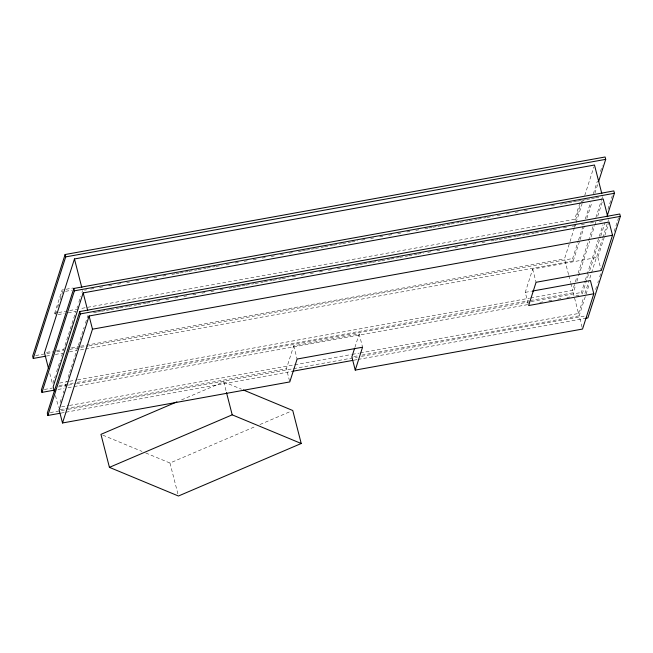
<?xml version="1.0" encoding="UTF-8"?>
<svg xmlns="http://www.w3.org/2000/svg" width="653" height="653" viewBox="0 0 653 653"><rect width="100%" height="100%" fill="white"/><g stroke="black" fill="none" stroke-linecap="round" stroke-linejoin="round"><path stroke-width="0.49" stroke-dasharray="3.27 2.45" d="M56.387 311.261L55.146 315.138L54.664 313.252L62.092 289.989L65.104 289.442M57.627 307.383L58.86 303.506M60.1 299.629L62.582 291.875L62.092 289.989M52.893 383.368L55.366 375.638M56.607 371.769L60.313 360.162M61.545 356.293L75.764 311.808M76.997 307.947L77.617 306.012M78.858 302.143L80.711 296.34M81.943 292.471L82.564 290.536M60.06 402.599L61.913 396.795M63.153 392.926L63.765 390.992M65.006 387.123L66.859 381.319M68.1 377.45L69.332 373.581M69.642 372.618L84.164 327.169M85.404 323.3L87.877 315.562M289.557 380.985L286.406 368.733L293.719 345.837L359.174 334.018L362.562 347.208M354.914 347.372L359.174 334.018M528.155 303.661L525.249 292.356L532.685 269.085L597.854 257.315L604.556 236.345M579.954 202.838L574.689 219.31L79.756 308.722M575.481 220.232L582.296 198.904M568.559 274.611L564.51 258.825L569.685 242.622M569.987 241.667L574.256 228.321M574.558 227.366L575.473 224.51M576.085 222.583L581.978 204.169M582.288 203.197L583.211 200.291M584.737 195.525L593.879 166.931M85.445 349.012L573.252 260.898L572.648 258.539L578.215 241.128M578.525 240.165L582.851 226.624M585.325 218.886L590.573 202.446M593.357 193.737L597.373 181.167M600.466 171.494L602.319 165.691M573.252 260.898L579.75 240.582M580.052 239.618L584.386 226.077M586.851 218.339L591.798 202.863M594.891 193.198L597.985 183.526M530.562 297.997L572.616 290.397L575.048 282.773M575.358 281.818L576.877 277.052M578.101 273.24L593.153 226.15M595.887 217.571L601.372 200.414M601.674 199.459L602.588 196.602M360.268 352.922L578.542 313.489L573.22 292.756L575.66 285.132M576.877 281.321L589.757 241.006M590.998 237.129L594.671 225.644M594.973 224.689L595.887 221.832M597.715 216.11L602.286 201.818M588.459 274.513L581.97 294.829L581.366 292.471L585.072 280.863M585.382 279.9L598.981 237.341M599.291 236.378L602.997 224.771M607.943 209.295L612.269 195.753M589.692 270.644L600.515 236.794M600.825 235.831L605.151 222.289M578.542 313.489L583.725 297.286M584.941 293.475L589.21 280.129M589.814 278.227L602.425 238.753M602.735 237.798L608.523 219.694M582.052 327.161L579.146 315.848L589.504 283.443M604.858 235.39L608.825 223M595.634 289.45L596.564 286.545M597.797 282.684L598.417 280.749M599.658 276.88L600.891 273.011M614.179 231.423L618.505 217.882M181.558 399.889L223.742 381.85L241.455 389.204M145.717 452.953L169.968 463.026L256.196 426.148M259.951 424.54L290.879 411.308M66.108 289.263L73.136 287.989M65.594 291.328L71.618 290.242M84.572 290.177L86.58 289.81M90.596 289.083L95.616 288.177M99.631 287.451L104.651 286.545M108.667 285.818L111.679 285.279M117.703 284.194L120.715 283.647M126.739 282.561L129.743 282.014M135.767 280.929L138.779 280.382M144.803 279.296L147.815 278.749M153.839 277.664L156.851 277.117M162.875 276.031L165.886 275.484M171.91 274.399L174.922 273.852M175.926 273.672L178.938 273.125M179.942 272.946L183.958 272.219M184.962 272.04L187.974 271.493M188.978 271.313L197.01 269.86M198.014 269.681L206.046 268.228M207.05 268.048L215.082 266.595M216.086 266.416L222.11 265.33M226.126 264.604L231.146 263.698M235.162 262.971L240.182 262.065M244.189 261.339L247.201 260.792M253.225 259.706L256.237 259.168M262.261 258.074L265.273 257.535M271.297 256.441L274.309 255.903M280.333 254.809L283.345 254.27M289.369 253.176L292.381 252.638M298.405 251.544L301.417 251.005M302.421 250.825L305.433 250.279M306.437 250.099L310.453 249.373M311.457 249.193L314.468 248.646M315.472 248.466L323.504 247.014M324.508 246.834L332.54 245.381M333.544 245.201L341.576 243.749M342.58 243.569L350.612 242.116M351.616 241.936L357.64 240.851M361.648 240.124L366.668 239.218M370.684 238.492L373.696 237.945M379.719 236.859L382.731 236.313M388.755 235.227L391.767 234.68M397.791 233.594L400.803 233.048M406.827 231.962L409.839 231.415M415.863 230.329L418.875 229.783M424.899 228.697L427.911 228.15M428.915 227.97L431.927 227.432M432.931 227.244L436.947 226.518M437.951 226.338L440.963 225.799M441.967 225.611L445.983 224.885M446.987 224.705L449.999 224.167M451.003 223.979L459.035 222.534M460.039 222.346L468.07 220.902M469.074 220.714L477.098 219.269M478.102 219.09L486.134 217.637M487.138 217.457L493.162 216.363M497.178 215.637L502.198 214.731M506.214 214.004L509.226 213.466M515.25 212.372L518.262 211.833M524.286 210.748L527.298 210.201M551.393 205.85L554.405 205.303M560.429 204.218L563.441 203.671M564.445 203.491L567.457 202.944M568.461 202.765L572.477 202.038M573.481 201.859L576.493 201.312M577.497 201.132L581.513 200.406M582.517 200.226L585.529 199.679M586.533 199.5L590.549 198.773M591.545 198.594L594.557 198.047M595.56 197.867L599.576 197.141M54.664 313.252L57.676 312.705M58.68 312.526L65.7 311.261M69.716 310.534L78.752 308.902M58.158 314.591L64.182 313.505M68.198 312.779L76.23 311.326M93.51 312.722L96.522 312.175M97.526 311.995L100.538 311.457M101.542 311.269L105.557 310.55M106.561 310.363L109.573 309.824M110.577 309.636L118.609 308.192M119.613 308.004L127.645 306.559M128.649 306.379L136.681 304.927M137.685 304.747L145.717 303.294M146.721 303.114L152.745 302.021M156.761 301.294L161.781 300.388M165.797 299.67L168.809 299.123M174.833 298.037L177.845 297.49M183.86 296.405L186.872 295.858M192.896 294.772L195.908 294.225M201.932 293.14L204.944 292.593M210.968 291.507L213.98 290.96M220.004 289.875L223.016 289.328M229.04 288.242L232.052 287.695M233.056 287.516L236.068 286.969M237.072 286.789L241.088 286.063M242.092 285.883L245.104 285.337M246.108 285.157L254.139 283.704M255.143 283.524L263.175 282.072M264.179 281.892L272.211 280.439M273.215 280.259L281.247 278.815M282.251 278.627L288.275 277.541M292.291 276.815L297.303 275.909M301.319 275.182L304.331 274.644M310.355 273.55L313.367 273.011M319.39 271.917L322.402 271.379M328.426 270.285L331.438 269.746M337.462 268.652L340.474 268.114M346.498 267.02L349.51 266.481M355.534 265.387L358.546 264.849M359.55 264.669L362.562 264.122M363.566 263.943L367.582 263.216M368.586 263.037L371.598 262.49M372.602 262.31L380.634 260.857M381.638 260.678L389.67 259.225M390.674 259.045L398.705 257.592M399.709 257.413L407.741 255.96M408.745 255.78L416.769 254.327M417.773 254.148L423.797 253.062M427.813 252.336L432.833 251.429M436.849 250.703L439.861 250.156M445.885 249.071L448.897 248.524M454.921 247.438L457.933 246.891M463.957 245.806L466.968 245.259M472.992 244.173L476.004 243.626M482.028 242.541L485.04 241.994M491.064 240.908L494.076 240.361M495.08 240.182L498.092 239.643M499.096 239.455L503.112 238.729M504.116 238.549L507.128 238.01M508.132 237.823L516.164 236.378M517.168 236.19L525.2 234.745M526.204 234.566L534.227 233.113M535.231 232.933L543.263 231.48M544.267 231.301L552.299 229.848M553.303 229.668L559.327 228.574M563.343 227.848L568.363 226.942M572.379 226.224L575.391 225.677M581.415 224.591L584.427 224.044M590.451 222.959L593.463 222.412M599.487 221.326L602.499 220.779M46.485 352.4L52.493 351.314M56.493 350.588L63.504 349.322M71.512 347.878L79.527 346.433M80.523 346.253L564.51 258.825M35.662 355.542L52.722 352.457M56.738 351.73L62.761 350.645M69.789 349.371L79.821 347.559M80.825 347.38L87.853 346.114M88.857 345.927L572.648 258.539M46.306 356.081L50.322 355.354M55.334 354.448L62.362 353.183M69.389 351.91L76.417 350.645M80.433 349.918L84.441 349.192M525.249 292.356L531.264 291.262M59.594 383.074L68.606 381.442M69.61 381.262L76.613 379.997M77.617 379.817L529.559 298.176M59.203 385.605L73.218 383.074M77.225 382.356L529.167 300.715M530.163 300.535L573.22 292.756M44.371 389.474L52.403 388.021M58.427 386.935L67.455 385.303M68.459 385.123L75.487 383.85M76.491 383.67L530.171 301.719M531.175 301.539L581.366 292.471M58.027 389.474L64.051 388.38M68.067 387.662L73.079 386.756M74.083 386.568L527.771 304.616M539.811 302.445L542.823 301.898M548.846 300.813L551.858 300.266M557.882 299.18L560.886 298.633M566.91 297.548L569.922 297.001M575.946 295.915L578.958 295.368M61.521 406.884L68.524 405.619M69.528 405.44L293.736 364.937M294.732 364.758L351.257 354.546M352.261 354.367L359.264 353.102M60.125 409.602L286.406 368.733M353.869 356.546L357.868 355.82M361.876 355.093L579.146 315.848M50.305 412.565L60.337 410.753M61.341 410.574L67.365 409.48M68.369 409.3L357.444 357.085M361.452 356.358L585.284 315.921M60.941 413.104L64.957 412.386M65.961 412.198L291.801 371.41M354.032 360.162L357.044 359.623M358.048 359.436L584.884 318.46M102.815 435.135L141.987 451.403M597.854 257.315L601.242 270.513M568.812 275.599L570.591 282.504M570.844 283.492L572.616 290.397M532.685 269.085L536.072 282.284M293.719 345.837L297.107 359.036M223.742 381.85L226.232 391.547M169.968 463.026L178.187 495.039M49.799 373.483L52.33 383.352M55.472 395.579L58.517 407.431"/><path stroke-width="0.98" d="M598.597 181.591L605.706 159.348L605.102 156.989L65.104 254.531L32.65 356.081L33.254 358.44L45.302 356.26M33.254 358.44L65.708 256.89L65.104 254.531M601.829 193.639L594.483 165.021L74.458 258.963L44.477 352.759L48.534 368.553M607.004 216.486L614.424 193.28L613.812 190.921L73.813 288.463L41.359 390.012L41.963 392.371L55.015 390.012M41.963 392.371L74.418 290.822L73.813 288.463M607.763 216.731L603.201 198.953L83.168 292.895L53.195 386.69L54.46 391.629M585.888 318.28L587.896 317.921L620.35 216.372L619.746 214.013L79.748 311.563L47.294 413.112L47.898 415.463L59.937 413.292M47.898 415.463L80.352 313.913L79.748 311.563M593.806 293.777L528.636 305.547L536.072 282.284L601.242 270.513L612.514 235.243L609.127 222.044L89.094 315.987L59.121 409.79L62.508 422.981L289.793 381.923L297.107 359.036L362.562 347.208L355.248 370.104L582.541 329.047L593.806 293.777L590.418 280.578L532.268 291.083M62.508 422.981L92.481 329.185L89.094 315.987M354.603 348.318L351.861 356.905L355.248 370.104M176.873 401.889L100.954 434.359L109.426 467.352L178.44 496.011L301.221 443.501L292.756 410.508L243.324 389.98M109.426 467.352L232.207 414.835L301.221 443.501M65.708 256.89L605.706 159.348M74.418 290.822L614.424 193.28M80.352 313.913L620.35 216.372M92.481 329.185L612.514 235.243M292.805 371.222L353.028 360.35M226.477 392.518L232.207 414.835M74.458 258.963L81.805 287.573M83.168 292.895L87.731 310.665"/></g></svg>
